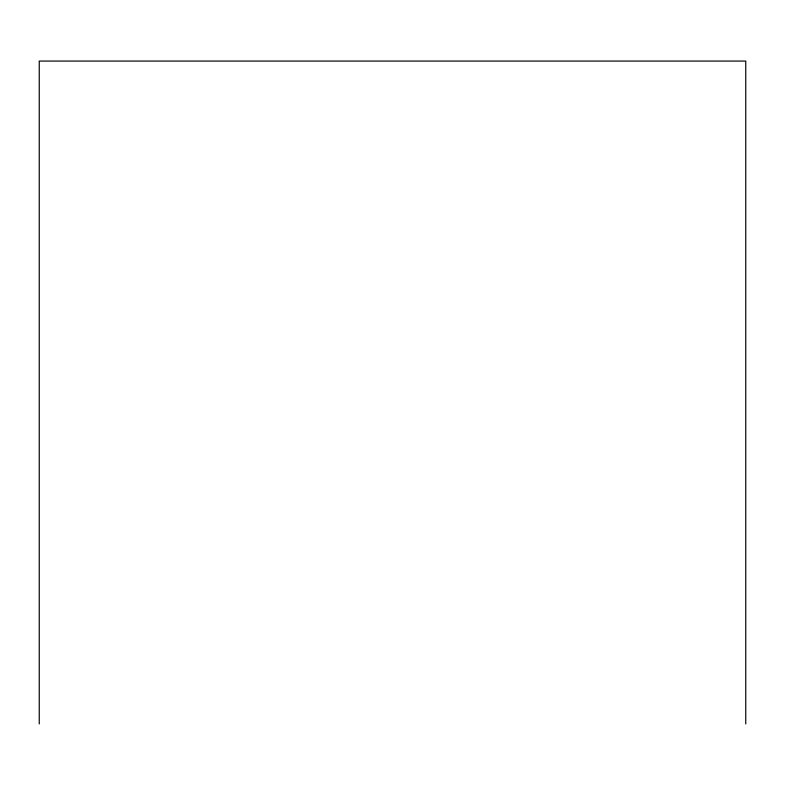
<?xml version="1.0" encoding="UTF-8"?>
<svg xmlns="http://www.w3.org/2000/svg" width="785" height="785" viewBox="0 0 785 785"><rect width="100%" height="100%" fill="white"/><g stroke="black" fill="none" stroke-linecap="round" stroke-linejoin="round"><path stroke-width="1.18" d="M745.75 723.927L745.75 61.073L39.25 61.073L39.25 723.927"/></g></svg>
